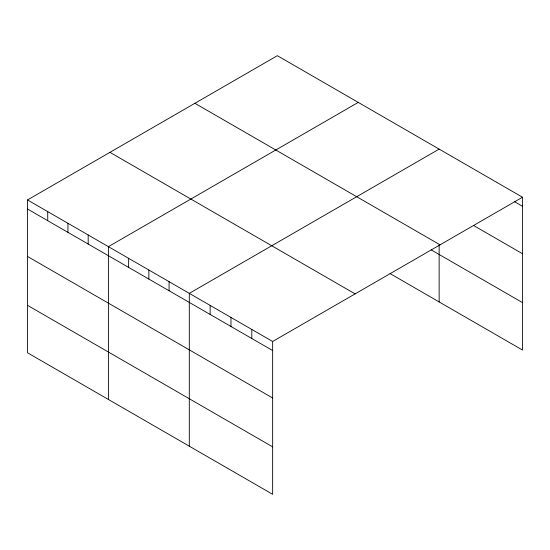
<?xml version="1.0" encoding="UTF-8"?>
<svg xmlns="http://www.w3.org/2000/svg" width="550" height="550" viewBox="0 0 550 550"><rect width="100%" height="100%" fill="white"/><g stroke="black" fill="none" stroke-linecap="round" stroke-linejoin="round"><path stroke-width="0.82" d="M522.5 197.23L272.649 341.481L272.649 494.306L27.5 352.77L27.5 199.946L277.351 55.694L522.5 197.23L522.5 350.054L390.033 273.57M358.249 102.403L108.398 246.654L108.398 399.472M439.147 149.112L189.296 293.363L189.296 446.181M514.312 201.561L522.5 206.291M473.385 225.376L522.5 253.729M194.899 103.297L440.048 244.833M431.207 249.899L522.5 302.61M109.952 152.343L355.101 293.879M27.5 199.946L272.649 341.481M27.5 209.007L272.649 350.543M27.5 256.444L272.649 397.98M27.5 305.326L272.649 446.861M439.147 245.218L439.147 301.929M251.811 329.45L251.811 338.511M230.972 317.419L230.972 326.48M210.134 305.387L210.134 314.449M169.07 281.683L169.07 290.744M148.851 270.009L148.851 279.063M128.624 258.328L128.624 267.389M88.172 234.974L88.172 244.035M67.953 223.3L67.953 232.361M47.726 211.626L47.726 220.681"/></g></svg>
